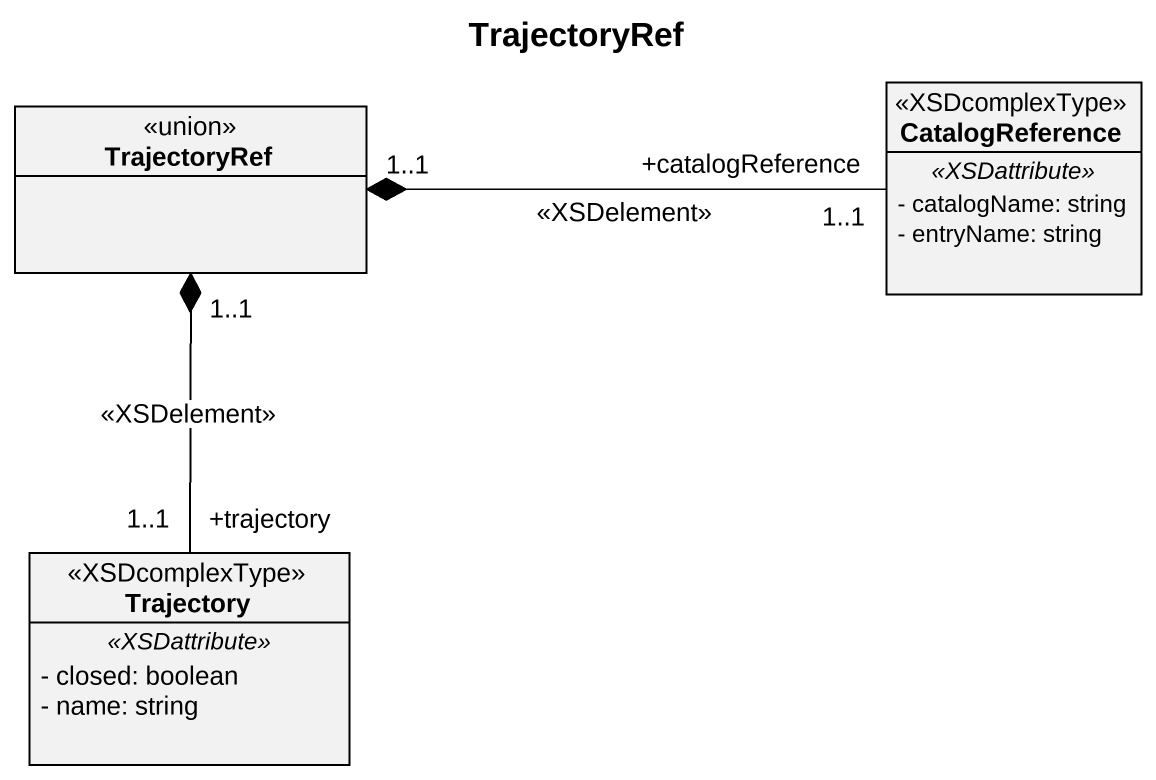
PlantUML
@startuml
title TrajectoryRef
hide circle
hide empty members
skinparam classAttributeIconSize 0
class TrajectoryRef <<union>>
class CatalogReference <<XSDcomplexType>> {
  .. <<XSDattribute>> ..
  - catalogName: string
  - entryName: string
}
class Trajectory <<XSDcomplexType>> {
  .. <<XSDattribute>> ..
  - closed: boolean
  - name: string
}
TrajectoryRef "1..1" *-right- "+catalogReference\n1..1" CatalogReference : <<XSDelement>>
TrajectoryRef "1..1" *-- "+trajectory\n1..1" Trajectory : <<XSDelement>>
@enduml
